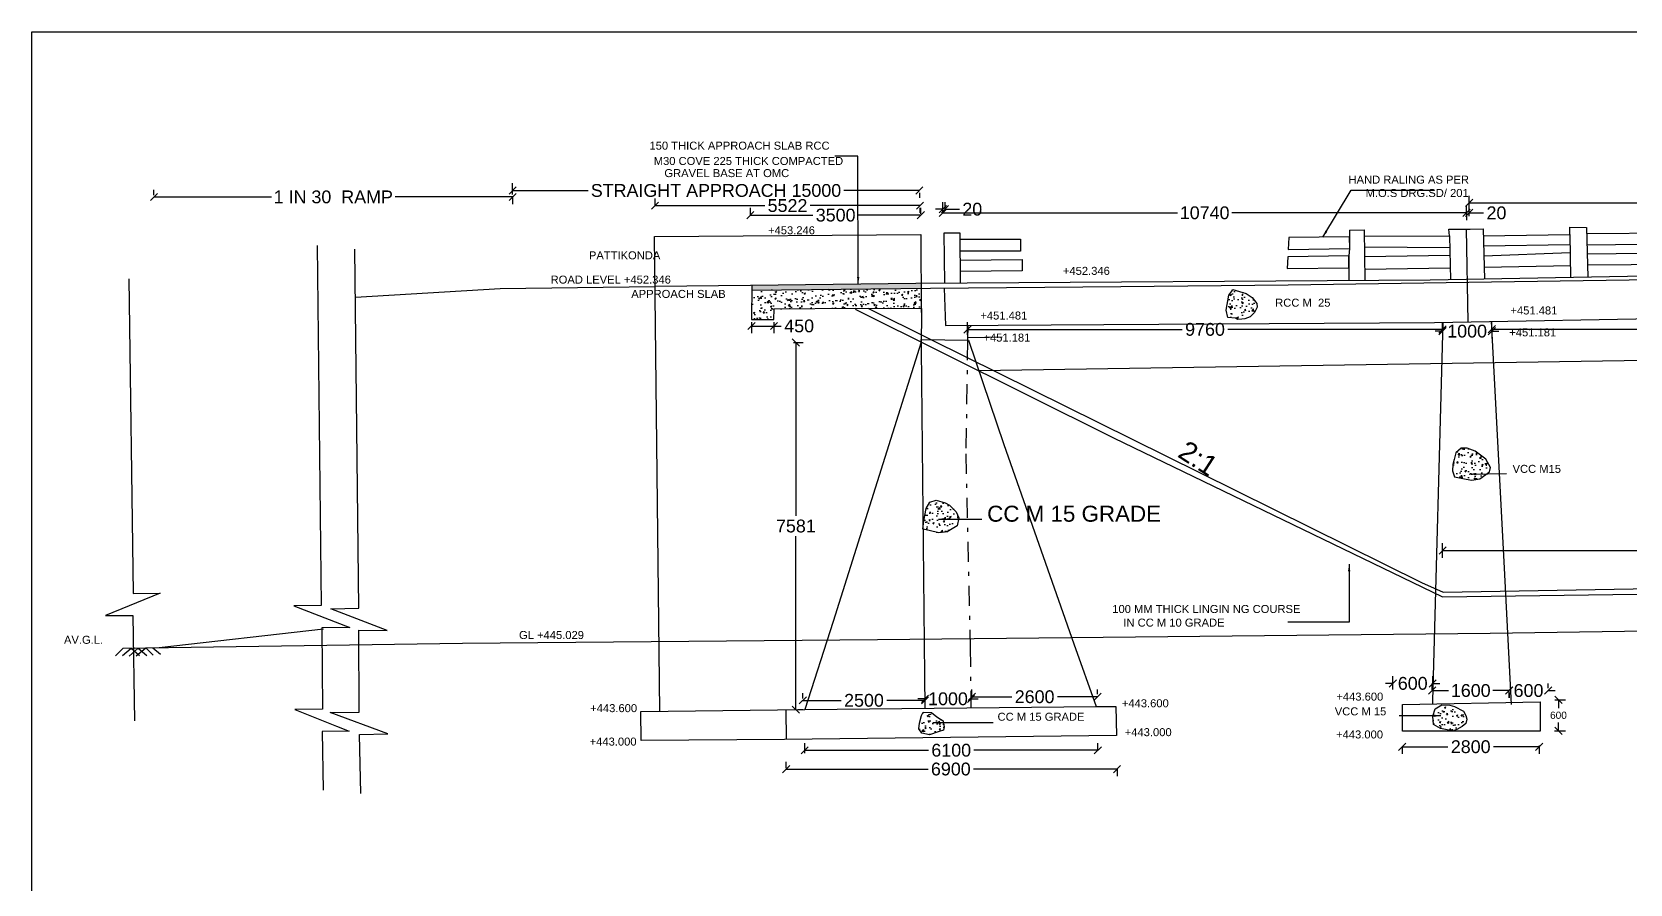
# Model space of a CAD drawing. Header units: metres. Extents: x 115 to 239, y 70 to 208.
# Drawn here: x 115.34 to 155.29, y 115.95 to 137.24 of the extents above; entities that cross this region are included whole.
import ezdxf

# ---------------------------------------------------------------- set-up
doc = ezdxf.new("R2010")
doc.units = ezdxf.units.M
doc.header["$MEASUREMENT"] = 0
doc.linetypes.add('DASHDOT', pattern=[1, 0.5, -0.25, 0, -0.25])
doc.layers.add('DRAWING', color=7, linetype='Continuous')
doc.styles.get("Standard").update_dxf_attribs({"font": 'arial.ttf'})
doc.dimstyles.get("Standard").update_dxf_attribs({"dimtxt": 0.18, "dimasz": 0.18, "dimexe": 0.18, "dimexo": 0.0625, "dimgap": 0.09, "dimtad": 0, "dimtih": 1, "dimtoh": 1, "dimdec": 4, "dimzin": 0, "dimdsep": 46, "dimtxsty": 'Standard', "dimblk": 'OBLIQUE', "dimcen": 0.09, "dimadec": 0, "dimazin": 0, "dimtfac": 1, "dimtdec": 4, "dimtofl": 0, "dimtmove": 0, "dimatfit": 3, "dimfxl": 1, "dimtolj": 1, "dimtzin": 0, "dimarcsym": 0})
pattern_1 = [(50, (0, 0), (0.3600646, -0.03150157), [0.03765, -0.41415]), (355, (0, 0), (-0.0696532, 0.37760045), [0.03012, -0.33132]), (100.4514, (0.03, -0.00263), (0.2904117, 0.34609865), [0.0319976, -0.35197334]), (46.1842, (0, 0.1004), (0.535755, -0.0830905), [0.056475, -0.621225]), (96.6356, (0.04465, 0.0935), (0.4692007, 0.4890072), [0.0479964, -0.52796]), (351.1842, (0, 0.1004), (0.4692003, 0.4890075), [0.04518, -0.49698]), (21, (0.0502, 0.0753), (0.29964734, -0.2021147), [0.03765, -0.41415]), (326, (0.0502, 0.0753), (0.1221443, 0.3640253), [0.03012, -0.33132]), (71.4514, (0.07517, 0.05846), (0.42179176, 0.1619103), [0.0319976, -0.35197334]), (37.5, (0, 0), (0.00610425, 0.167112715), [0, -0.327304, 0, -0.33634, 0, -0.332575]), (7.5, (0, 0), (0.1320609, 0.19799468), [0, -0.191764, 0, -0.319774, 0, -0.126755]), (327.5, (-0.11195, 0), (0.26797886, -0.01132255), [0, -0.1255, 0, -0.39156, 0, -0.51957]), (317.5, (-0.16215, 0), (0.29275946, 0.0502527), [0, -0.16315, 0, -0.260036, 0, -0.36897])]

# ---------------------------------------------------------------- blocks, each defined once
blk = doc.blocks.new('_Oblique')
at = {"color": 0, "linetype": 'ByBlock', "lineweight": -2}
blk.add_line((-0.5, -0.5), (0.5, 0.5), dxfattribs=at)
blk = doc.blocks.new('*D2')
at = {"layer": 'Defpoints', "color": 0, "transparency": 16777216}
for p in [(134.66, 119.16), (141.986, 119.291), (141.986, 119.243)]:
    blk.add_point(p, dxfattribs=at)
at = {"layer": 'DRAWING', "color": 0, "lineweight": -2, "transparency": 16777216}
for p, q in [((134.66, 119.223), (134.66, 119.471)), ((141.986, 119.305), (141.986, 119.471)), ((134.66, 119.291), (137.755, 119.291)), ((141.986, 119.291), (138.891, 119.291))]:
    blk.add_line(p, q, dxfattribs=at)
at = {"layer": 'DRAWING', "color": 0, "lineweight": -2, "transparency": 16777216, "xscale": 0.18, "yscale": 0.18, "zscale": 0.18, "rotation": 180}
blk.add_blockref('_Oblique', (134.66, 119.291), dxfattribs=at)
at = {"layer": 'DRAWING', "color": 0, "lineweight": -2, "transparency": 16777216, "xscale": 0.18, "yscale": 0.18, "zscale": 0.18}
blk.add_blockref('_Oblique', (141.986, 119.291), dxfattribs=at)
at = {"layer": 'DRAWING', "color": 0, "transparency": 16777216, "insert": (138.323, 119.291), "char_height": 0.32, "attachment_point": 5}
blk.add_mtext('\\A1;6100', dxfattribs=at)
blk = doc.blocks.new('*D3')
at = {"layer": 'Defpoints', "color": 0, "transparency": 16777216}
for p in [(134.197, 118.783), (142.467, 118.885), (142.467, 118.821)]:
    blk.add_point(p, dxfattribs=at)
at = {"layer": 'DRAWING', "color": 0, "lineweight": -2, "transparency": 16777216}
for p, q in [((134.197, 118.845), (134.197, 119.001)), ((134.197, 118.821), (137.744, 118.821)), ((142.467, 118.821), (138.881, 118.821)), ((142.467, 118.822), (142.467, 118.641))]:
    blk.add_line(p, q, dxfattribs=at)
at = {"layer": 'DRAWING', "color": 0, "lineweight": -2, "transparency": 16777216, "xscale": 0.18, "yscale": 0.18, "zscale": 0.18, "rotation": 180}
blk.add_blockref('_Oblique', (134.197, 118.821), dxfattribs=at)
at = {"layer": 'DRAWING', "color": 0, "lineweight": -2, "transparency": 16777216, "xscale": 0.18, "yscale": 0.18, "zscale": 0.18}
blk.add_blockref('_Oblique', (142.467, 118.821), dxfattribs=at)
at = {"layer": 'DRAWING', "color": 0, "transparency": 16777216, "insert": (138.313, 118.821), "char_height": 0.32, "attachment_point": 5}
blk.add_mtext('\\A1;6900', dxfattribs=at)
blk = doc.blocks.new('*D5')
at = {"layer": 'Defpoints', "color": 0, "transparency": 16777216}
for p in [(118.395, 133.1), (127.36, 133.193), (127.36, 133.12)]:
    blk.add_point(p, dxfattribs=at)
at = {"layer": 'DRAWING', "color": 0, "lineweight": -2, "transparency": 16777216}
for p, q in [((118.395, 133.162), (118.395, 133.3)), ((118.395, 133.12), (121.331, 133.12)), ((127.36, 133.12), (124.424, 133.12)), ((127.36, 133.13), (127.36, 132.94))]:
    blk.add_line(p, q, dxfattribs=at)
at = {"layer": 'DRAWING', "color": 0, "lineweight": -2, "transparency": 16777216, "xscale": 0.18, "yscale": 0.18, "zscale": 0.18, "rotation": 180}
blk.add_blockref('_Oblique', (118.395, 133.12), dxfattribs=at)
at = {"layer": 'DRAWING', "color": 0, "lineweight": -2, "transparency": 16777216, "xscale": 0.18, "yscale": 0.18, "zscale": 0.18}
blk.add_blockref('_Oblique', (127.36, 133.12), dxfattribs=at)
at = {"layer": 'DRAWING', "color": 0, "transparency": 16777216, "insert": (122.877, 133.12), "char_height": 0.32, "attachment_point": 5}
blk.add_mtext('\\A1;1 IN 30  RAMP', dxfattribs=at)
blk = doc.blocks.new('*D6')
at = {"layer": 'Defpoints', "color": 0, "transparency": 16777216}
for p in [(127.36, 133.12), (137.526, 133.287), (137.526, 133.281)]:
    blk.add_point(p, dxfattribs=at)
at = {"layer": 'DRAWING', "color": 0, "lineweight": -2, "transparency": 16777216}
for p, q in [((127.36, 133.182), (127.36, 133.461)), ((127.36, 133.281), (129.244, 133.281)), ((137.526, 133.281), (135.642, 133.281)), ((137.526, 133.225), (137.526, 133.101))]:
    blk.add_line(p, q, dxfattribs=at)
at = {"layer": 'DRAWING', "color": 0, "lineweight": -2, "transparency": 16777216, "xscale": 0.18, "yscale": 0.18, "zscale": 0.18, "rotation": 180}
blk.add_blockref('_Oblique', (127.36, 133.281), dxfattribs=at)
at = {"layer": 'DRAWING', "color": 0, "lineweight": -2, "transparency": 16777216, "xscale": 0.18, "yscale": 0.18, "zscale": 0.18}
blk.add_blockref('_Oblique', (137.526, 133.281), dxfattribs=at)
at = {"layer": 'DRAWING', "color": 0, "transparency": 16777216, "insert": (132.443, 133.281), "char_height": 0.32, "attachment_point": 5}
blk.add_mtext('\\A1;STRAIGHT APPROACH 15000', dxfattribs=at)
blk = doc.blocks.new('*D7')
at = {"layer": 'Defpoints', "color": 0, "transparency": 16777216}
for p in [(130.919, 132.852), (137.542, 132.909), (137.542, 132.904)]:
    blk.add_point(p, dxfattribs=at)
at = {"layer": 'DRAWING', "color": 0, "lineweight": -2, "transparency": 16777216}
for p, q in [((130.919, 132.915), (130.919, 133.084)), ((130.919, 132.904), (133.665, 132.904)), ((137.542, 132.904), (134.797, 132.904)), ((137.542, 132.847), (137.542, 132.724))]:
    blk.add_line(p, q, dxfattribs=at)
at = {"layer": 'DRAWING', "color": 0, "lineweight": -2, "transparency": 16777216, "xscale": 0.18, "yscale": 0.18, "zscale": 0.18, "rotation": 180}
blk.add_blockref('_Oblique', (130.919, 132.904), dxfattribs=at)
at = {"layer": 'DRAWING', "color": 0, "lineweight": -2, "transparency": 16777216, "xscale": 0.18, "yscale": 0.18, "zscale": 0.18}
blk.add_blockref('_Oblique', (137.542, 132.904), dxfattribs=at)
at = {"layer": 'DRAWING', "color": 0, "transparency": 16777216, "insert": (134.231, 132.904), "char_height": 0.32, "attachment_point": 5}
blk.add_mtext('\\A1;5522', dxfattribs=at)
blk = doc.blocks.new('*D8')
at = {"layer": 'Defpoints', "color": 0, "transparency": 16777216}
for p in [(133.303, 132.665), (137.565, 132.638), (133.303, 132.614)]:
    blk.add_point(p, dxfattribs=at)
at = {"layer": 'DRAWING', "color": 0, "lineweight": -2, "transparency": 16777216}
for p, q in [((133.303, 132.677), (133.303, 132.845)), ((133.303, 132.665), (134.867, 132.665)), ((137.565, 132.665), (136.001, 132.665)), ((137.565, 132.7), (137.565, 132.845))]:
    blk.add_line(p, q, dxfattribs=at)
at = {"layer": 'DRAWING', "color": 0, "lineweight": -2, "transparency": 16777216, "xscale": 0.18, "yscale": 0.18, "zscale": 0.18, "rotation": 180}
blk.add_blockref('_Oblique', (133.303, 132.665), dxfattribs=at)
at = {"layer": 'DRAWING', "color": 0, "lineweight": -2, "transparency": 16777216, "xscale": 0.18, "yscale": 0.18, "zscale": 0.18}
blk.add_blockref('_Oblique', (137.565, 132.665), dxfattribs=at)
at = {"layer": 'DRAWING', "color": 0, "transparency": 16777216, "insert": (135.434, 132.665), "char_height": 0.32, "attachment_point": 5}
blk.add_mtext('\\A1;3500', dxfattribs=at)
blk = doc.blocks.new('*D9')
at = {"layer": 'Defpoints', "color": 0, "transparency": 16777216}
for p in [(138.114, 132.662), (151.203, 132.793), (151.203, 132.723)]:
    blk.add_point(p, dxfattribs=at)
at = {"layer": 'DRAWING', "color": 0, "lineweight": -2, "transparency": 16777216}
for p, q in [((138.114, 132.724), (138.114, 132.903)), ((138.114, 132.723), (143.982, 132.723)), ((151.203, 132.723), (145.335, 132.723)), ((151.203, 132.731), (151.203, 132.543))]:
    blk.add_line(p, q, dxfattribs=at)
at = {"layer": 'DRAWING', "color": 0, "lineweight": -2, "transparency": 16777216, "xscale": 0.18, "yscale": 0.18, "zscale": 0.18, "rotation": 180}
blk.add_blockref('_Oblique', (138.114, 132.723), dxfattribs=at)
at = {"layer": 'DRAWING', "color": 0, "lineweight": -2, "transparency": 16777216, "xscale": 0.18, "yscale": 0.18, "zscale": 0.18}
blk.add_blockref('_Oblique', (151.203, 132.723), dxfattribs=at)
at = {"layer": 'DRAWING', "color": 0, "transparency": 16777216, "insert": (144.658, 132.723), "char_height": 0.32, "attachment_point": 5}
blk.add_mtext('\\A1;10740', dxfattribs=at)
blk = doc.blocks.new('*D10')
at = {"layer": 'Defpoints', "color": 0, "transparency": 16777216}
for p in [(164.233, 132.971), (164.233, 132.971), (151.27, 132.579)]:
    blk.add_point(p, dxfattribs=at)
at = {"layer": 'DRAWING', "color": 0, "lineweight": -2, "transparency": 16777216}
for p, q in [((151.27, 132.642), (151.27, 133.151)), ((164.233, 133.034), (164.233, 133.151)), ((151.27, 132.971), (157.075, 132.971)), ((164.233, 132.971), (158.428, 132.971))]:
    blk.add_line(p, q, dxfattribs=at)
at = {"layer": 'DRAWING', "color": 0, "lineweight": -2, "transparency": 16777216, "xscale": 0.18, "yscale": 0.18, "zscale": 0.18, "rotation": 180}
blk.add_blockref('_Oblique', (151.27, 132.971), dxfattribs=at)
at = {"layer": 'DRAWING', "color": 0, "lineweight": -2, "transparency": 16777216, "xscale": 0.18, "yscale": 0.18, "zscale": 0.18}
blk.add_blockref('_Oblique', (164.233, 132.971), dxfattribs=at)
at = {"layer": 'DRAWING', "color": 0, "transparency": 16777216, "insert": (157.752, 132.971), "char_height": 0.32, "attachment_point": 5}
blk.add_mtext('\\A1;10740', dxfattribs=at)
blk = doc.blocks.new('*D14')
at = {"layer": 'Defpoints', "color": 0, "transparency": 16777216}
for p in [(165.15, 124.285), (165.15, 124.262), (150.606, 124.036)]:
    blk.add_point(p, dxfattribs=at)
at = {"layer": 'DRAWING', "color": 0, "lineweight": -2, "transparency": 16777216}
for p, q in [((150.606, 124.099), (150.606, 124.465)), ((150.606, 124.285), (157.202, 124.285)), ((165.15, 124.285), (158.555, 124.285)), ((165.15, 124.324), (165.15, 124.465))]:
    blk.add_line(p, q, dxfattribs=at)
at = {"layer": 'DRAWING', "color": 0, "lineweight": -2, "transparency": 16777216, "xscale": 0.18, "yscale": 0.18, "zscale": 0.18, "rotation": 180}
blk.add_blockref('_Oblique', (150.606, 124.285), dxfattribs=at)
at = {"layer": 'DRAWING', "color": 0, "lineweight": -2, "transparency": 16777216, "xscale": 0.18, "yscale": 0.18, "zscale": 0.18}
blk.add_blockref('_Oblique', (165.15, 124.285), dxfattribs=at)
at = {"layer": 'DRAWING', "color": 0, "transparency": 16777216, "insert": (157.878, 124.285), "char_height": 0.32, "attachment_point": 5}
blk.add_mtext('\\A1;12000', dxfattribs=at)
blk = doc.blocks.new('*D15')
at = {"layer": 'Defpoints', "color": 0, "transparency": 16777216}
for p in [(134.315, 129.482), (134.423, 120.307), (134.44, 120.307)]:
    blk.add_point(p, dxfattribs=at)
at = {"layer": 'DRAWING', "color": 0, "lineweight": -2, "transparency": 16777216}
for p, q in [((134.377, 129.482), (134.62, 129.482)), ((134.44, 129.482), (134.44, 125.148)), ((134.44, 120.307), (134.44, 124.641)), ((134.485, 120.307), (134.62, 120.307))]:
    blk.add_line(p, q, dxfattribs=at)
at = {"layer": 'DRAWING', "color": 0, "lineweight": -2, "transparency": 16777216, "xscale": 0.18, "yscale": 0.18, "zscale": 0.18}
for p, rotation in [((134.44, 129.482), 90), ((134.44, 120.307), 270)]:
    blk.add_blockref('_Oblique', p, dxfattribs=dict(at, rotation=rotation))
at = {"layer": 'DRAWING', "color": 0, "transparency": 16777216, "insert": (134.44, 124.894), "char_height": 0.32, "attachment_point": 5}
blk.add_mtext('\\A1;7581', dxfattribs=at)
blk = doc.blocks.new('*D16')
at = {"layer": 'Defpoints', "color": 0, "transparency": 16777216}
for p in [(138.731, 129.612), (150.603, 129.809), (150.603, 129.687)]:
    blk.add_point(p, dxfattribs=at)
at = {"layer": 'DRAWING', "color": 0, "lineweight": -2, "transparency": 16777216}
for p, q in [((138.731, 129.674), (138.731, 129.989)), ((150.603, 129.75), (150.603, 129.989)), ((138.731, 129.809), (144.1, 129.809)), ((150.603, 129.809), (145.234, 129.809))]:
    blk.add_line(p, q, dxfattribs=at)
at = {"layer": 'DRAWING', "color": 0, "lineweight": -2, "transparency": 16777216, "xscale": 0.18, "yscale": 0.18, "zscale": 0.18, "rotation": 180}
blk.add_blockref('_Oblique', (138.731, 129.809), dxfattribs=at)
at = {"layer": 'DRAWING', "color": 0, "lineweight": -2, "transparency": 16777216, "xscale": 0.18, "yscale": 0.18, "zscale": 0.18}
blk.add_blockref('_Oblique', (150.603, 129.809), dxfattribs=at)
at = {"layer": 'DRAWING', "color": 0, "transparency": 16777216, "insert": (144.667, 129.809), "char_height": 0.32, "attachment_point": 5}
blk.add_mtext('\\A1;9760', dxfattribs=at)
blk = doc.blocks.new('*D17')
at = {"layer": 'Defpoints', "color": 0, "transparency": 16777216}
for p in [(151.835, 129.874), (150.603, 129.809), (151.835, 129.765)]:
    blk.add_point(p, dxfattribs=at)
at = {"layer": 'DRAWING', "color": 0, "lineweight": -2, "transparency": 16777216}
for p, q in [((150.603, 129.765), (150.423, 129.765)), ((150.603, 129.746), (150.603, 129.585)), ((151.835, 129.811), (151.835, 129.585)), ((151.835, 129.765), (152.015, 129.765))]:
    blk.add_line(p, q, dxfattribs=at)
at = {"layer": 'DRAWING', "color": 0, "lineweight": -2, "transparency": 16777216, "xscale": 0.18, "yscale": 0.18, "zscale": 0.18}
blk.add_blockref('_Oblique', (150.603, 129.765), dxfattribs=at)
at = {"layer": 'DRAWING', "color": 0, "lineweight": -2, "transparency": 16777216, "xscale": 0.18, "yscale": 0.18, "zscale": 0.18, "rotation": 180}
blk.add_blockref('_Oblique', (151.835, 129.765), dxfattribs=at)
at = {"layer": 'DRAWING', "color": 0, "transparency": 16777216, "insert": (151.219, 129.765), "char_height": 0.32, "attachment_point": 5}
blk.add_mtext('\\A1;1000', dxfattribs=at)
blk = doc.blocks.new('*D18')
at = {"layer": 'Defpoints', "color": 0, "transparency": 16777216}
for p in [(163.811, 129.838), (151.835, 129.698), (163.811, 129.815)]:
    blk.add_point(p, dxfattribs=at)
at = {"layer": 'DRAWING', "color": 0, "lineweight": -2, "transparency": 16777216}
for p, q in [((151.835, 129.761), (151.835, 129.995)), ((151.835, 129.815), (157.256, 129.815)), ((163.811, 129.815), (158.39, 129.815)), ((163.811, 129.775), (163.811, 129.635))]:
    blk.add_line(p, q, dxfattribs=at)
at = {"layer": 'DRAWING', "color": 0, "lineweight": -2, "transparency": 16777216, "xscale": 0.18, "yscale": 0.18, "zscale": 0.18, "rotation": 180}
blk.add_blockref('_Oblique', (151.835, 129.815), dxfattribs=at)
at = {"layer": 'DRAWING', "color": 0, "lineweight": -2, "transparency": 16777216, "xscale": 0.18, "yscale": 0.18, "zscale": 0.18}
blk.add_blockref('_Oblique', (163.811, 129.815), dxfattribs=at)
at = {"layer": 'DRAWING', "color": 0, "transparency": 16777216, "insert": (157.823, 129.815), "char_height": 0.32, "attachment_point": 5}
blk.add_mtext('\\A1;9760', dxfattribs=at)
blk = doc.blocks.new('*D44')
at = {"layer": 'Defpoints', "color": 0, "transparency": 16777216}
for p in [(150.347, 120.742), (152.272, 120.792), (152.272, 120.783)]:
    blk.add_point(p, dxfattribs=at)
at = {"layer": 'DRAWING', "color": 0, "lineweight": -2, "transparency": 16777216}
for p, q in [((150.347, 120.805), (150.347, 120.963)), ((150.347, 120.783), (150.757, 120.783)), ((152.272, 120.783), (151.862, 120.783)), ((152.272, 120.729), (152.272, 120.603))]:
    blk.add_line(p, q, dxfattribs=at)
at = {"layer": 'DRAWING', "color": 0, "lineweight": -2, "transparency": 16777216, "xscale": 0.18, "yscale": 0.18, "zscale": 0.18, "rotation": 180}
blk.add_blockref('_Oblique', (150.347, 120.783), dxfattribs=at)
at = {"layer": 'DRAWING', "color": 0, "lineweight": -2, "transparency": 16777216, "xscale": 0.18, "yscale": 0.18, "zscale": 0.18}
blk.add_blockref('_Oblique', (152.272, 120.783), dxfattribs=at)
at = {"layer": 'DRAWING', "color": 0, "transparency": 16777216, "insert": (151.309, 120.783), "char_height": 0.32, "attachment_point": 5}
blk.add_mtext('\\A1;1600', dxfattribs=at)
blk = doc.blocks.new('*D45')
at = {"layer": 'Defpoints', "color": 0, "transparency": 16777216}
for p in [(152.264, 120.824), (153.243, 120.783), (153.243, 120.783)]:
    blk.add_point(p, dxfattribs=at)
at = {"layer": 'DRAWING', "color": 0, "lineweight": -2, "transparency": 16777216}
for p, q in [((152.264, 120.783), (152.084, 120.783)), ((152.264, 120.762), (152.264, 120.603)), ((153.243, 120.846), (153.243, 120.963)), ((153.243, 120.783), (153.423, 120.783))]:
    blk.add_line(p, q, dxfattribs=at)
at = {"layer": 'DRAWING', "color": 0, "lineweight": -2, "transparency": 16777216, "xscale": 0.18, "yscale": 0.18, "zscale": 0.18}
blk.add_blockref('_Oblique', (152.264, 120.783), dxfattribs=at)
at = {"layer": 'DRAWING', "color": 0, "lineweight": -2, "transparency": 16777216, "xscale": 0.18, "yscale": 0.18, "zscale": 0.18, "rotation": 180}
blk.add_blockref('_Oblique', (153.243, 120.783), dxfattribs=at)
at = {"layer": 'DRAWING', "color": 0, "transparency": 16777216, "insert": (152.754, 120.783), "char_height": 0.32, "attachment_point": 5}
blk.add_mtext('\\A1;600', dxfattribs=at)
blk = doc.blocks.new('*D46')
at = {"layer": 'Defpoints', "color": 0, "transparency": 16777216}
for p in [(149.36, 120.747), (150.359, 120.962), (150.359, 120.798)]:
    blk.add_point(p, dxfattribs=at)
at = {"layer": 'DRAWING', "color": 0, "lineweight": -2, "transparency": 16777216}
for p, q in [((149.36, 120.809), (149.36, 121.142)), ((150.359, 120.86), (150.359, 121.142)), ((149.36, 120.962), (149.18, 120.962)), ((150.359, 120.962), (150.539, 120.962))]:
    blk.add_line(p, q, dxfattribs=at)
at = {"layer": 'DRAWING', "color": 0, "lineweight": -2, "transparency": 16777216, "xscale": 0.18, "yscale": 0.18, "zscale": 0.18}
blk.add_blockref('_Oblique', (149.36, 120.962), dxfattribs=at)
at = {"layer": 'DRAWING', "color": 0, "lineweight": -2, "transparency": 16777216, "xscale": 0.18, "yscale": 0.18, "zscale": 0.18, "rotation": 180}
blk.add_blockref('_Oblique', (150.359, 120.962), dxfattribs=at)
at = {"layer": 'DRAWING', "color": 0, "transparency": 16777216, "insert": (149.859, 120.962), "char_height": 0.32, "attachment_point": 5}
blk.add_mtext('\\A1;600', dxfattribs=at)
blk = doc.blocks.new('*D47')
at = {"layer": 'Defpoints', "color": 0, "transparency": 16777216}
for p in [(153.021, 119.472), (149.596, 119.437), (153.021, 119.379)]:
    blk.add_point(p, dxfattribs=at)
at = {"layer": 'DRAWING', "color": 0, "lineweight": -2, "transparency": 16777216}
for p, q in [((149.596, 119.379), (150.738, 119.379)), ((149.596, 119.374), (149.596, 119.199)), ((153.021, 119.379), (151.878, 119.379)), ((153.021, 119.409), (153.021, 119.199))]:
    blk.add_line(p, q, dxfattribs=at)
at = {"layer": 'DRAWING', "color": 0, "lineweight": -2, "transparency": 16777216, "xscale": 0.18, "yscale": 0.18, "zscale": 0.18, "rotation": 180}
blk.add_blockref('_Oblique', (149.596, 119.379), dxfattribs=at)
at = {"layer": 'DRAWING', "color": 0, "lineweight": -2, "transparency": 16777216, "xscale": 0.18, "yscale": 0.18, "zscale": 0.18}
blk.add_blockref('_Oblique', (153.021, 119.379), dxfattribs=at)
at = {"layer": 'DRAWING', "color": 0, "transparency": 16777216, "insert": (151.308, 119.379), "char_height": 0.32, "attachment_point": 5}
blk.add_mtext('\\A1;2800', dxfattribs=at)
blk = doc.blocks.new('*D48')
at = {"layer": 'Defpoints', "color": 0, "transparency": 16777216}
for p in [(153.348, 120.551), (153.337, 119.778), (153.502, 119.778)]:
    blk.add_point(p, dxfattribs=at)
at = {"layer": 'DRAWING', "color": 0, "lineweight": -2, "transparency": 16777216}
for p, q in [((153.411, 120.551), (153.682, 120.551)), ((153.502, 120.551), (153.502, 120.347)), ((153.502, 119.778), (153.502, 119.983)), ((153.399, 119.778), (153.682, 119.778))]:
    blk.add_line(p, q, dxfattribs=at)
at = {"layer": 'DRAWING', "color": 0, "lineweight": -2, "transparency": 16777216, "xscale": 0.18, "yscale": 0.18, "zscale": 0.18}
for p, rotation in [((153.502, 120.551), 90), ((153.502, 119.778), 270)]:
    blk.add_blockref('_Oblique', p, dxfattribs=dict(at, rotation=rotation))
at = {"layer": 'DRAWING', "color": 0, "transparency": 16777216, "insert": (153.502, 120.165), "char_height": 0.18, "attachment_point": 5}
blk.add_mtext('\\A1;600', dxfattribs=at)
blk = doc.blocks.new('*D61')
at = {"layer": 'Defpoints', "color": 0, "transparency": 16777216}
for p in [(134.615, 120.524), (137.668, 120.538), (137.668, 120.534)]:
    blk.add_point(p, dxfattribs=at)
at = {"layer": 'DRAWING', "color": 0, "lineweight": -2, "transparency": 16777216}
for p, q in [((134.615, 120.587), (134.615, 120.718)), ((137.668, 120.597), (137.668, 120.718)), ((134.615, 120.538), (135.572, 120.538)), ((137.668, 120.538), (136.712, 120.538))]:
    blk.add_line(p, q, dxfattribs=at)
at = {"layer": 'DRAWING', "color": 0, "lineweight": -2, "transparency": 16777216, "xscale": 0.18, "yscale": 0.18, "zscale": 0.18, "rotation": 180}
blk.add_blockref('_Oblique', (134.615, 120.538), dxfattribs=at)
at = {"layer": 'DRAWING', "color": 0, "lineweight": -2, "transparency": 16777216, "xscale": 0.18, "yscale": 0.18, "zscale": 0.18}
blk.add_blockref('_Oblique', (137.668, 120.538), dxfattribs=at)
at = {"layer": 'DRAWING', "color": 0, "transparency": 16777216, "insert": (136.142, 120.538), "char_height": 0.32, "attachment_point": 5}
blk.add_mtext('\\A1;2500', dxfattribs=at)
blk = doc.blocks.new('*D62')
at = {"layer": 'Defpoints', "color": 0, "transparency": 16777216}
for p in [(137.668, 120.538), (138.816, 120.587), (138.816, 120.576)]:
    blk.add_point(p, dxfattribs=at)
at = {"layer": 'DRAWING', "color": 0, "lineweight": -2, "transparency": 16777216}
for p, q in [((137.668, 120.601), (137.668, 120.756)), ((137.668, 120.576), (137.488, 120.576)), ((138.816, 120.576), (138.996, 120.576)), ((138.816, 120.524), (138.816, 120.396))]:
    blk.add_line(p, q, dxfattribs=at)
at = {"layer": 'DRAWING', "color": 0, "lineweight": -2, "transparency": 16777216, "xscale": 0.18, "yscale": 0.18, "zscale": 0.18}
blk.add_blockref('_Oblique', (137.668, 120.576), dxfattribs=at)
at = {"layer": 'DRAWING', "color": 0, "lineweight": -2, "transparency": 16777216, "xscale": 0.18, "yscale": 0.18, "zscale": 0.18, "rotation": 180}
blk.add_blockref('_Oblique', (138.816, 120.576), dxfattribs=at)
at = {"layer": 'DRAWING', "color": 0, "transparency": 16777216, "insert": (138.242, 120.576), "char_height": 0.32, "attachment_point": 5}
blk.add_mtext('\\A1;1000', dxfattribs=at)
blk = doc.blocks.new('*D63')
at = {"layer": 'Defpoints', "color": 0, "transparency": 16777216}
for p in [(138.839, 120.585), (141.977, 120.628), (141.977, 120.628)]:
    blk.add_point(p, dxfattribs=at)
at = {"layer": 'DRAWING', "color": 0, "lineweight": -2, "transparency": 16777216}
for p, q in [((138.839, 120.647), (138.839, 120.808)), ((141.977, 120.69), (141.977, 120.808)), ((138.839, 120.628), (139.838, 120.628)), ((141.977, 120.628), (140.978, 120.628))]:
    blk.add_line(p, q, dxfattribs=at)
at = {"layer": 'DRAWING', "color": 0, "lineweight": -2, "transparency": 16777216, "xscale": 0.18, "yscale": 0.18, "zscale": 0.18, "rotation": 180}
blk.add_blockref('_Oblique', (138.839, 120.628), dxfattribs=at)
at = {"layer": 'DRAWING', "color": 0, "lineweight": -2, "transparency": 16777216, "xscale": 0.18, "yscale": 0.18, "zscale": 0.18}
blk.add_blockref('_Oblique', (141.977, 120.628), dxfattribs=at)
at = {"layer": 'DRAWING', "color": 0, "transparency": 16777216, "insert": (140.408, 120.628), "char_height": 0.32, "attachment_point": 5}
blk.add_mtext('\\A1;2600', dxfattribs=at)
blk = doc.blocks.new('*D64')
at = {"layer": 'Defpoints', "color": 0, "transparency": 16777216}
for p in [(138.114, 132.723), (138.168, 132.813), (138.168, 132.723)]:
    blk.add_point(p, dxfattribs=at)
at = {"layer": 'DRAWING', "color": 0, "lineweight": -2, "transparency": 16777216}
for p, q in [((138.114, 132.813), (137.934, 132.813)), ((138.114, 132.786), (138.114, 132.993)), ((138.168, 132.786), (138.168, 132.993)), ((138.168, 132.813), (138.528, 132.813))]:
    blk.add_line(p, q, dxfattribs=at)
at = {"layer": 'DRAWING', "color": 0, "lineweight": -2, "transparency": 16777216, "xscale": 0.18, "yscale": 0.18, "zscale": 0.18}
blk.add_blockref('_Oblique', (138.114, 132.813), dxfattribs=at)
at = {"layer": 'DRAWING', "color": 0, "lineweight": -2, "transparency": 16777216, "xscale": 0.18, "yscale": 0.18, "zscale": 0.18, "rotation": 180}
blk.add_blockref('_Oblique', (138.168, 132.813), dxfattribs=at)
at = {"layer": 'DRAWING', "color": 0, "transparency": 16777216, "insert": (138.849, 132.813), "char_height": 0.32, "attachment_point": 5}
blk.add_mtext('\\A1;20', dxfattribs=at)
blk = doc.blocks.new('*D65')
at = {"layer": 'Defpoints', "color": 0, "transparency": 16777216}
for p in [(133.332, 130.055), (133.892, 130.055), (133.892, 129.895)]:
    blk.add_point(p, dxfattribs=at)
at = {"layer": 'DRAWING', "color": 0, "lineweight": -2, "transparency": 16777216}
for p, q in [((133.332, 129.993), (133.332, 129.715)), ((133.332, 129.895), (133.892, 129.895)), ((133.892, 129.993), (133.892, 129.715)), ((133.892, 129.895), (134.072, 129.895))]:
    blk.add_line(p, q, dxfattribs=at)
at = {"layer": 'DRAWING', "color": 0, "lineweight": -2, "transparency": 16777216, "xscale": 0.18, "yscale": 0.18, "zscale": 0.18, "rotation": 180}
blk.add_blockref('_Oblique', (133.332, 129.895), dxfattribs=at)
at = {"layer": 'DRAWING', "color": 0, "lineweight": -2, "transparency": 16777216, "xscale": 0.18, "yscale": 0.18, "zscale": 0.18}
blk.add_blockref('_Oblique', (133.892, 129.895), dxfattribs=at)
at = {"layer": 'DRAWING', "color": 0, "transparency": 16777216, "insert": (134.522, 129.895), "char_height": 0.32, "attachment_point": 5}
blk.add_mtext('\\A1;450', dxfattribs=at)
blk = doc.blocks.new('*D68')
at = {"layer": 'Defpoints', "color": 0, "transparency": 16777216}
for p in [(151.203, 132.637), (151.27, 132.721), (151.27, 132.642)]:
    blk.add_point(p, dxfattribs=at)
at = {"layer": 'DRAWING', "color": 0, "lineweight": -2, "transparency": 16777216}
for p, q in [((151.203, 132.721), (151.023, 132.721)), ((151.203, 132.7), (151.203, 132.901)), ((151.27, 132.704), (151.27, 132.901)), ((151.27, 132.721), (151.63, 132.721))]:
    blk.add_line(p, q, dxfattribs=at)
at = {"layer": 'DRAWING', "color": 0, "lineweight": -2, "transparency": 16777216, "xscale": 0.18, "yscale": 0.18, "zscale": 0.18}
blk.add_blockref('_Oblique', (151.203, 132.721), dxfattribs=at)
at = {"layer": 'DRAWING', "color": 0, "lineweight": -2, "transparency": 16777216, "xscale": 0.18, "yscale": 0.18, "zscale": 0.18, "rotation": 180}
blk.add_blockref('_Oblique', (151.27, 132.721), dxfattribs=at)
at = {"layer": 'DRAWING', "color": 0, "transparency": 16777216, "insert": (151.952, 132.721), "char_height": 0.32, "attachment_point": 5}
blk.add_mtext('\\A1;20', dxfattribs=at)

msp = doc.modelspace()

# ---------------------------------------------------------------- hatches: boundary and pattern name
at = {"layer": 'DRAWING'}
h = msp.add_hatch(dxfattribs=at)
h.set_pattern_fill('AR-CONC', color=256, scale=0.0502, style=0)
h.set_pattern_definition(pattern_1)
h.paths.add_polyline_path([(135.9395, 130.33968), (137.57516, 130.33514), (137.5719, 130.83482), (133.3409, 130.79232), (133.3318, 130.05526), (133.89214, 130.05527), (133.89476, 130.32087)])
h = msp.add_hatch(dxfattribs=at)
h.set_pattern_fill('DOTS', scale=0.5)
h.paths.add_polyline_path([(137.5719, 130.83482), (137.57112, 130.95506), (137.43804, 130.95414), (133.34232, 130.90698), (133.3409, 130.79232)])
h = msp.add_hatch(dxfattribs=at)
h.set_pattern_fill('AR-CONC', color=256, scale=0.0502, style=0)
h.set_pattern_definition(pattern_1)
h.paths.add_polyline_path([(145.8481, 130.61068), (145.69866, 130.7092), (145.36328, 130.81151), (145.33403, 130.76891), (145.2623, 130.66442), (145.19953, 130.28826), (145.24138, 130.10615), (145.42538, 130.09148), (145.47853, 130.05745), (145.58442, 130.06569), (145.66394, 130.07188), (145.79406, 130.12346), (145.90489, 130.23452), (145.96765, 130.36887), (145.96167, 130.45843)])
h = msp.add_hatch(dxfattribs=at)
h.set_pattern_fill('AR-CONC', color=256, scale=0.0502, style=0)
h.set_pattern_definition(pattern_1)
h.paths.add_polyline_path([(151.42337, 126.77076), (151.21652, 126.84276), (151.07235, 126.83963), (150.94071, 126.72693), (150.8937, 126.56101), (150.85876, 126.43769), (150.85296, 126.27612), (150.89997, 126.12272), (151.19771, 126.0695), (151.34013, 126.04404), (151.5362, 126.07889), (151.77753, 126.24794), (151.80574, 126.36065), (151.68978, 126.5704)])
h = msp.add_hatch(dxfattribs=at)
h.set_pattern_fill('AR-CONC', color=256, scale=0.0502, style=0)
h.set_pattern_definition(pattern_1)
h.paths.add_polyline_path([(138.51585, 125.103), (138.44519, 125.25427), (138.28164, 125.41561), (138.17463, 125.4741), (137.94849, 125.53864), (137.78898, 125.49628), (137.69408, 125.33494), (137.63755, 125.02435), (137.61731, 124.81989), (137.77283, 124.78435), (138.01108, 124.72989), (138.21905, 124.75006), (138.46942, 124.90132)])
h = msp.add_hatch(dxfattribs=at)
h.set_pattern_fill('AR-CONC', color=256, scale=0.0502, style=0)
h.set_pattern_definition(pattern_1)
h.paths.add_polyline_path([(151.18648, 120.16375), (151.12475, 120.26734), (150.9025, 120.38574), (150.78397, 120.4178), (150.58585, 120.42904), (150.5074, 120.37834), (150.42344, 120.32407), (150.35924, 120.14401), (150.37899, 119.93929), (150.54982, 119.83656), (150.7173, 119.79869), (150.85558, 119.76743), (150.96424, 119.81103), (151.09511, 119.88749), (151.18401, 119.96395), (151.21364, 120.07248)])
h = msp.add_hatch(dxfattribs=at)
h.set_pattern_fill('AR-CONC', color=256, scale=0.0502, style=0)
h.set_pattern_definition(pattern_1)
h.paths.add_polyline_path([(137.58529, 119.72152), (137.51378, 119.82617), (137.5291, 119.96655), (137.58018, 120.15799), (137.6236, 120.23967), (137.82793, 120.23456), (137.96585, 120.12481), (138.1191, 120.02526), (138.14719, 119.87722), (138.12676, 119.79043), (138.01949, 119.75725), (137.78196, 119.67813)])

# ---------------------------------------------------------------- linework, layer by layer
for points in [[(115.34447, 137.24385), (213.47044, 137.24385), (213.47044, 70.21838), (115.34447, 70.21838)], [(149.6002, 120.43941), (153.04305, 120.50317), (153.04305, 119.76743), (149.6002, 119.76743)]]:
    msp.add_lwpolyline(points, close=True, dxfattribs=at)
for points in [[(138.14702, 130.8406), (138.17917, 129.90455), (142.14117, 129.93125), (150.40616, 129.98597), (156.81355, 130.10288), (165.53207, 130.24437), (174.82205, 130.3391), (177.46084, 130.39878), (177.44527, 131.45049), (177.42966, 132.71517), (177.04733, 132.71045), (177.06606, 131.44487)], [(138.16388, 130.95912), (138.14354, 132.2205), (138.54203, 132.22692), (138.5507, 130.96177)], [(148.27605, 132.29169), (148.27848, 132.12704), (148.28194, 131.82836), (148.25921, 131.64597), (148.26344, 131.02833)], [(148.27605, 132.29169), (148.6458, 132.29716), (148.66451, 131.03108)], [(150.77955, 132.14469), (150.76562, 132.31275), (151.29889, 132.31753), (151.61813, 132.32039), (151.65188, 131.06661)], [(151.19583, 132.31661), (151.23808, 130.00115)], [(153.78274, 132.17894), (153.78786, 132.36589), (154.19965, 132.3546), (154.23417, 131.11303)], [(154.20372, 132.20837), (156.34247, 132.22739), (156.36932, 131.93962), (154.2118, 131.91756)], [(122.475, 131.90339), (122.57311, 122.90571), (121.88893, 122.89825), (123.28948, 122.36287), (122.5904, 122.35547), (122.6042, 120.31684), (121.91384, 120.31217), (122.95778, 119.89486), (123.27246, 119.77127), (122.59833, 119.75832), (122.62729, 118.29579)], [(131.03553, 120.26694), (130.90867, 132.13495), (137.56314, 132.17855), (137.57582, 130.23343)], [(138.54311, 132.06908), (140.05772, 132.06915), (140.05774, 131.76646), (138.54519, 131.76639)], [(146.75972, 132.10459), (146.74634, 131.81058), (148.28497, 131.8284), (148.28151, 132.12708), (146.75972, 132.10459)], [(148.64811, 132.1405), (150.77955, 132.14469), (150.7992, 131.05128)], [(148.65207, 131.87301), (150.78466, 131.85991)], [(151.62267, 132.15176), (153.78274, 132.17894), (153.80204, 131.10526)], [(151.62952, 131.89704), (153.78711, 131.93582)], [(123.56216, 118.20812), (123.53415, 119.68828), (124.24154, 119.70167), (122.79918, 120.23328), (123.52096, 120.24673), (123.51693, 122.29398), (124.22735, 122.28401), (122.81237, 122.82932), (123.51325, 122.84088), (123.41648, 131.81606)], [(135.94138, 130.30506), (142.37634, 127.10087), (150.59924, 123.12447), (159.72984, 123.25019), (165.22665, 123.33068), (172.61487, 127.16465), (179.65313, 130.89071), (181.79178, 130.93108), (181.78597, 130.69223), (182.35291, 130.7009), (182.34713, 131.55036), (178.03152, 131.45916), (167.7326, 131.3067), (158.35883, 131.18717), (150.29798, 131.04227), (137.43804, 130.95414), (133.30531, 130.90655), (130.91065, 130.88138)], [(138.54674, 131.5394), (140.09308, 131.55457), (140.09585, 131.27223), (138.54868, 131.25705)], [(146.73742, 131.62348), (146.72404, 131.32947), (148.26267, 131.34729), (148.25921, 131.64597), (146.73742, 131.62348)], [(150.78827, 131.65943), (148.65569, 131.62792)], [(153.79096, 131.72172), (151.63634, 131.64376)], [(154.21796, 131.69597), (156.40555, 131.72258), (156.40909, 131.43147), (154.22565, 131.41948)], [(117.76786, 131.07244), (117.87275, 123.2069), (118.54826, 123.2159), (117.18597, 122.65712), (117.86403, 122.6598), (117.91172, 120.02829)], [(133.3409, 130.79232), (137.80886, 130.8372), (142.56172, 130.88495), (146.74787, 130.927), (151.83158, 130.99601), (164.43494, 131.18614), (172.89807, 131.29301), (177.80124, 131.37412), (179.09843, 131.39558), (182.34803, 131.41771)], [(150.79396, 131.34285), (148.66037, 131.31131)], [(151.64376, 131.36824), (153.81374, 131.40512)], [(123.42938, 130.61966), (127.04852, 130.83008), (130.91065, 130.88138)], [(133.34232, 130.90698), (133.3318, 130.05526), (133.89214, 130.05527), (133.89476, 130.32087), (135.9395, 130.33968)], [(136.23465, 130.33886), (137.83417, 129.55021), (144.52951, 126.23442), (150.08238, 123.48532), (150.61802, 123.24321), (157.27202, 123.35759), (163.77279, 123.41705), (165.14905, 123.4381), (169.04761, 125.47087), (176.44008, 129.33779), (176.67515, 129.46075), (178.9057, 130.65149), (179.32745, 130.88784), (179.65313, 130.89071)], [(145.24138, 130.10615), (145.19953, 130.28826), (145.2623, 130.66442), (145.33403, 130.76891), (145.36328, 130.81151), (145.69866, 130.7092), (145.8481, 130.61068), (145.96167, 130.45843), (145.96765, 130.36887), (145.90489, 130.23452), (145.79406, 130.12346), (145.66394, 130.07188), (145.58442, 130.06569), (145.47853, 130.05745), (145.42538, 130.09148), (145.24138, 130.10615)], [(135.94138, 130.30506), (135.9395, 130.33968), (137.57665, 130.33513), (137.56841, 129.32322)], [(138.73552, 129.9083), (138.73006, 129.53968)], [(150.61077, 129.98971), (150.356, 120.52717)], [(152.33154, 120.43941), (152.15209, 123.84146), (151.82773, 130.01191)], [(137.5698, 129.49421), (135.371, 122.50634), (134.66018, 120.30959)], [(137.5698, 129.49421), (137.57031, 129.55687), (138.75479, 129.53931), (139.63631, 126.93029), (141.38938, 121.95332), (141.94558, 120.38871)], [(138.73113, 129.61189), (139.60022, 129.62282)], [(137.56841, 129.32322), (137.66594, 120.34223)], [(176.60666, 129.29443), (163.51833, 129.11762), (155.14085, 129.02823), (139.0128, 128.77569)], [(150.89997, 126.12272), (151.19771, 126.0695), (151.34013, 126.04404), (151.5362, 126.07889), (151.77753, 126.24794), (151.80574, 126.36065), (151.68978, 126.5704), (151.42337, 126.77076), (151.21652, 126.84276), (151.07235, 126.83963), (150.94071, 126.72693), (150.8937, 126.56101), (150.85876, 126.43769), (150.85296, 126.27612), (150.89997, 126.12272)], [(137.63755, 125.02435), (137.69408, 125.33494), (137.78898, 125.49628), (137.94849, 125.53864), (138.17463, 125.4741), (138.28164, 125.41561), (138.44519, 125.25427), (138.51585, 125.103), (138.46942, 124.90132), (138.21905, 124.75006), (138.01108, 124.72989), (137.77283, 124.78435), (137.61731, 124.81989), (137.63755, 125.02435)], [(117.62721, 121.84133), (126.10699, 121.9699), (136.48063, 122.05738), (151.79795, 122.21591), (165.77676, 122.42364), (185.95404, 122.70839), (198.08439, 122.75902)], [(122.63154, 122.31467), (118.52668, 121.85497)], [(117.43485, 121.64935), (117.62721, 121.84133)], [(117.60936, 121.66138), (117.82396, 121.84432), (118.03061, 121.66338)], [(117.77184, 121.64334), (117.99886, 121.84697)], [(117.95083, 121.65319), (118.1916, 121.84989)], [(117.99886, 121.84697), (118.21562, 121.6572)], [(118.1916, 121.84989), (118.37409, 121.66521)], [(118.36617, 121.85254), (118.55863, 121.69126)], [(130.56172, 120.26137), (134.66018, 120.30959), (141.94558, 120.38871), (142.43402, 120.38301), (142.45185, 119.66371), (134.1546, 119.56194), (130.57028, 119.53442), (130.56172, 120.26137)], [(130.56172, 120.26137), (130.56172, 120.26137)], [(134.18685, 120.30402), (134.19595, 119.56245)], [(150.356, 120.52717), (150.35364, 120.43941)], [(150.37899, 119.93929), (150.35924, 120.14401), (150.42344, 120.32407), (150.5074, 120.37834), (150.58585, 120.42904), (150.78397, 120.4178), (150.9025, 120.38574), (151.12475, 120.26734), (151.18648, 120.16375), (151.21364, 120.07248), (151.18401, 119.96395), (151.09511, 119.88749), (150.96424, 119.81103), (150.85558, 119.76743), (150.7173, 119.79869), (150.54982, 119.83656), (150.37899, 119.93929)], [(137.58529, 119.72152), (137.51378, 119.82617), (137.5291, 119.96655), (137.58018, 120.15799), (137.6236, 120.23967), (137.82793, 120.23456), (137.96585, 120.12481), (138.1191, 120.02526), (138.14719, 119.87722), (138.12676, 119.79043), (138.01949, 119.75725), (137.78196, 119.67813), (137.58529, 119.72152)]]:
    msp.add_lwpolyline(points, dxfattribs=at)
at = {"layer": 'DRAWING', "linetype": 'DASHDOT'}
msp.add_lwpolyline([(138.73006, 129.53968), (138.68798, 126.70069), (138.79904, 121.87293), (138.81553, 120.35472)], dxfattribs=at)

# ---------------------------------------------------------------- texts
at = {"layer": 'DRAWING'}
for s, height, p in [('150 THICK APPROACH SLAB RCC', 0.2, (130.78052, 134.30263)), ('M30 COVE 225 THICK COMPACTED ', 0.2, (130.88689, 133.9195)), ('GRAVEL BASE AT OMC ', 0.2, (131.15285, 133.61677)), ('HAND RALING AS PER ', 0.2, (148.25393, 133.4533)), ('M.O.S DRG.SD/ 201', 0.2, (148.68143, 133.11969)), ('+453.246', 0.2, (133.74449, 132.18763)), ('PATTIKONDA ', 0.2, (129.26664, 131.56105)), ('ROAD LEVEL +452.346', 0.2, (128.3093, 130.95464)), ('+452.346', 0.2, (141.11447, 131.17344)), ('APPROACH SLAB', 0.2, (130.32517, 130.59701)), ('+451.481', 0.2, (139.05147, 130.05666)), ('RCC M  25', 0.2, (146.42076, 130.37764)), ('+451.481', 0.2, (152.30165, 130.18358)), ('+451.181', 0.2, (152.2728, 129.63596)), ('+451.181', 0.2, (139.12812, 129.50536)), ('VCC M15', 0.2, (152.35491, 126.2245)), ('CC M 15 GRADE ', 0.4, (139.22145, 125.00354)), ('100 MM THICK LINGIN NG COURSE', 0.2, (142.3488, 122.7225)), ('GL +445.029', 0.2, (127.51938, 122.07224)), ('IN CC M 10 GRADE', 0.2, (142.6258, 122.38218)), ('AV.G.L.', 0.2, (116.14471, 121.95255)), ('+443.600', 0.2, (147.94981, 120.53286)), ('+443.600', 0.2, (129.29826, 120.24422)), ('+443.600', 0.2, (142.58848, 120.36612)), ('VCC M 15', 0.2, (147.91002, 120.16385)), ('CC M 15 GRADE ', 0.2, (139.48115, 120.02955)), ('+443.000', 0.2, (142.66001, 119.64376)), ('+443.000', 0.2, (129.28458, 119.40842)), ('+443.000', 0.2, (147.94354, 119.58685))]:
    msp.add_text(s, height=height, dxfattribs=at).set_placement(p)
msp.add_text('2:1', height=0.5, rotation=327.14337, dxfattribs=at).set_placement((143.95551, 126.64208))

# ---------------------------------------------------------------- dimensions: what is measured, and where the dimension line sits
for base, p1, p2, text, picture, middle in [((127.35985, 133.11969), (118.39479, 133.09976), (127.35985, 133.19252), '1 IN 30  RAMP', '*D5', (122.87732, 133.11969)), ((137.52622, 133.28074), (127.35985, 133.11969), (137.52622, 133.28732), 'STRAIGHT APPROACH 15000', '*D6', (132.44304, 133.28074)), ((137.54201, 132.90441), (130.91944, 132.85243), (137.54201, 132.90901), '5522', '*D7', (134.23073, 132.90441)), ((138.16788, 132.81349), (138.114, 132.72349), (138.16788, 132.72349), '20', '*D64', (138.84926, 132.81349)), ((164.23331, 132.97138), (151.27027, 132.57937), (164.23331, 132.97138), '10740', '*D10', (157.75179, 132.97138)), ((133.3026, 132.66495), (137.56503, 132.63763), (133.3026, 132.61435), '3500', '*D8', (135.43381, 132.66495)), ((151.20293, 132.72349), (138.114, 132.66166), (151.20293, 132.79335), '10740', '*D9', (144.65847, 132.72349)), ((151.27027, 132.72125), (151.20293, 132.63717), (151.27027, 132.64187), '20', '*D68', (151.95164, 132.72125)), ((133.89214, 129.8949), (133.3318, 130.05526), (133.89214, 130.05527), '450', '*D65', (134.52154, 129.8949)), ((150.60263, 129.80883), (138.73113, 129.61189), (150.60263, 129.68714), '9760', '*D16', (144.66688, 129.80883)), ((151.835, 129.7653), (150.60263, 129.80883), (151.835, 129.87361), '1000', '*D17', (151.21881, 129.7653)), ((163.81075, 129.81463), (151.835, 129.69821), (163.81075, 129.83758), '9760', '*D18', (157.82288, 129.81463)), ((165.15008, 124.28546), (150.60608, 124.03645), (165.15008, 124.26175), '12000', '*D14', (157.87808, 124.28546)), ((150.35888, 120.96181), (149.35951, 120.7467), (150.35888, 120.79791), '600', '*D46', (149.8592, 120.96181)), ((137.66768, 120.5375), (134.61534, 120.5241), (137.66768, 120.53415), '2500', '*D61', (136.14151, 120.5375)), ((138.81586, 120.57586), (137.66838, 120.53837), (138.81586, 120.58657), '1000', '*D62', (138.24212, 120.57586)), ((141.97673, 120.62754), (138.83946, 120.58474), (141.97673, 120.62754), '2600', '*D63', (140.4081, 120.62754)), ((152.27226, 120.78332), (150.34658, 120.7422), (152.27226, 120.79155), '1600', '*D44', (151.30942, 120.78332)), ((153.24333, 120.78332), (152.26403, 120.82444), (153.24333, 120.78332), '600', '*D45', (152.75368, 120.78332)), ((141.98619, 119.29083), (134.66043, 119.16024), (141.98619, 119.24266), '6100', '*D2', (138.32331, 119.29083)), ((153.02097, 119.37911), (149.59574, 119.43693), (153.02097, 119.47162), '2800', '*D47', (151.30836, 119.37911))]:
    dim = msp.add_linear_dim(base=base, p1=p1, p2=p2, text=text, dimstyle='Standard', override={"dimtxt": 0.32}, dxfattribs=at)
    dim.commit()
    dim.dimension.update_dxf_attribs({"geometry": picture, "text_midpoint": middle})
dim = msp.add_linear_dim(base=(134.44018, 120.3068), p1=(134.31464, 129.48207), p2=(134.42259, 120.3068), angle=90, text='7581', dimstyle='Standard', override={"dimtxt": 0.32}, dxfattribs=at)
dim.commit()
dim.dimension.update_dxf_attribs({"geometry": '*D15', "text_midpoint": (134.44018, 124.89443)})
dim = msp.add_linear_dim(base=(153.5017, 119.77819), p1=(153.34815, 120.55113), p2=(153.33678, 119.77819), angle=90, text='600', dimstyle='Standard', dxfattribs=at)
dim.commit()
dim.dimension.update_dxf_attribs({"geometry": '*D48', "text_midpoint": (153.5017, 120.16466)})
dim = msp.add_linear_dim(base=(142.46727, 118.82125), p1=(134.19733, 118.7827), p2=(142.46727, 118.88461), text='6900', dimstyle='Standard', override={"dimtxt": 0.32}, dxfattribs=at)
dim.commit()
dim.dimension.update_dxf_attribs({"geometry": '*D3', "text_midpoint": (138.31251, 118.82125), "dimtype": 160})

# ---------------------------------------------------------------- leaders
for points, override in [([(135.99808, 130.93756), (135.98499, 134.13994), (135.41243, 134.14383)], {"dimtxt": 0.32}), ([(147.60826, 132.11142), (148.32015, 133.28625), (150.38772, 133.28625)], {"dimgap": 0.09, "dimtad": 0}), ([(151.26797, 126.19196), (152.20645, 126.21138)], {"dimtxt": 0.32}), ([(138.0084, 125.07151), (139.08577, 125.07151)], {"dimgap": 0.09, "dimtad": 0}), ([(148.26978, 123.94197), (148.26978, 122.49308), (146.73467, 122.49308)], {"dimgap": 0.09, "dimtad": 0}), ([(137.86572, 119.98258), (139.37453, 119.98258)], {"dimgap": 0.09, "dimtad": 0}), ([(150.56424, 120.15473), (149.52174, 120.15473)], {"dimtxt": 0.32})]:
    msp.add_leader(points, dimstyle='Standard', override=override, dxfattribs=at)

doc.saveas('drawing.dxf')
